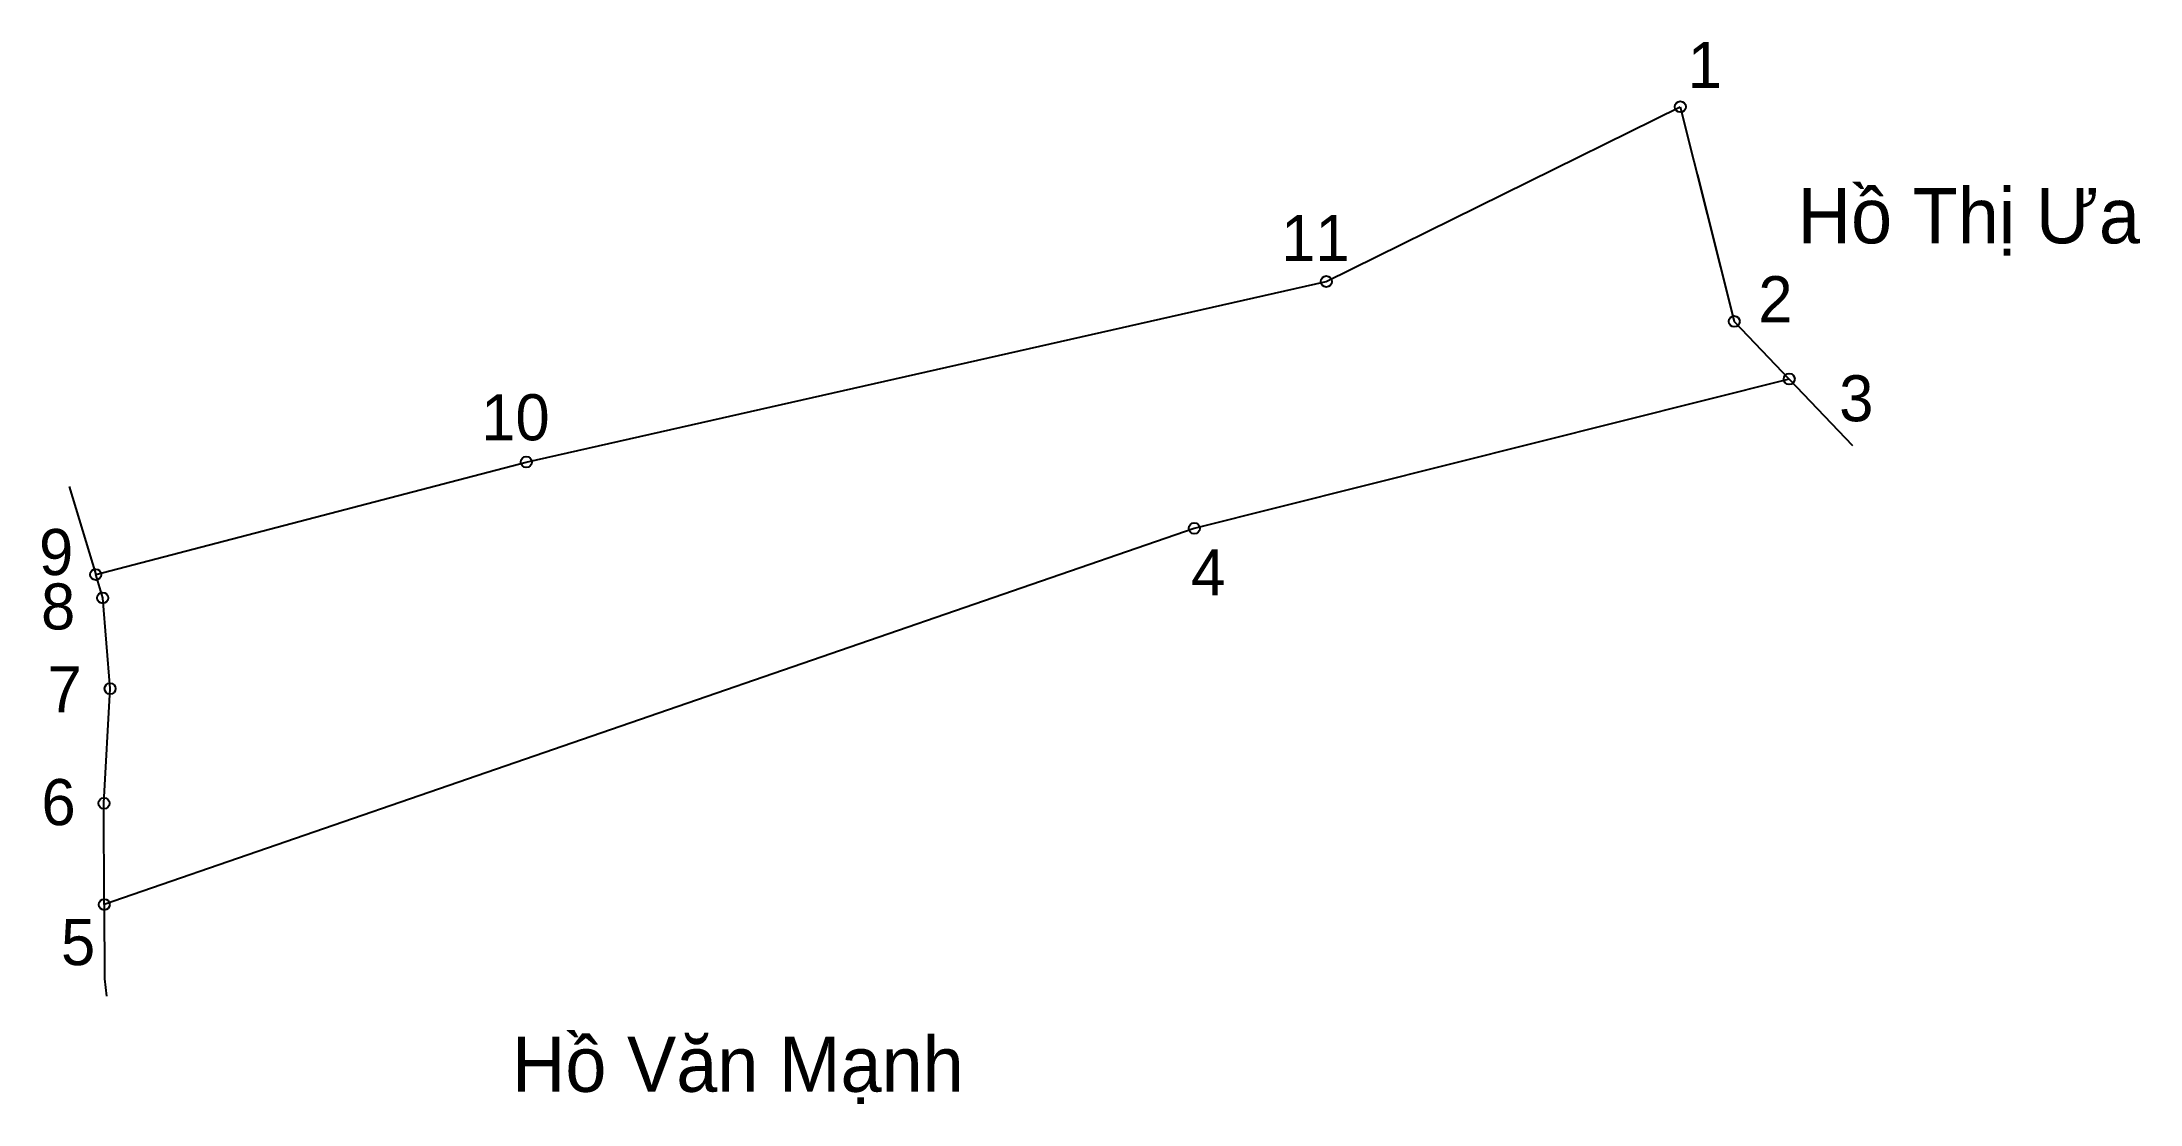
# Model space of a CAD drawing. Extents: x 547570 to 547833, y 1821331 to 1821464.
import ezdxf

# ---------------------------------------------------------------- set-up
doc = ezdxf.new("R2010")
doc.units = 0
for name, color, linetype in [('CanhThua', 7, 'Continuous'), ('MocDinhThua', 7, 'Continuous'), ('RauThua', 7, 'Continuous'), ('SoHieuDinhThua', 7, 'Continuous'), ('TenChuLanCan', 7, 'Continuous')]:
    doc.layers.add(name, color=color, linetype=linetype)

msp = doc.modelspace()

# ---------------------------------------------------------------- linework, layer by layer
at = {"layer": 'CanhThua'}
for p, q in [((547731.21, 1821433.93), (547775.57, 1821455.82)), ((547775.57, 1821455.82), (547782.33, 1821428.93)), ((547630.95, 1821411.32), (547731.21, 1821433.93)), ((547782.33, 1821428.93), (547789.22, 1821421.71)), ((547789.22, 1821421.71), (547714.66, 1821403.01)), ((547576.99, 1821397.22), (547630.95, 1821411.32)), ((547714.66, 1821403.01), (547578.06, 1821355.88)), ((547577.87, 1821394.3), (547576.99, 1821397.22)), ((547578.8, 1821382.93), (547577.87, 1821394.3)), ((547578.02, 1821368.57), (547578.8, 1821382.93)), ((547578.06, 1821355.88), (547578.02, 1821368.57))]:
    msp.add_line(p, q, dxfattribs=at)
at = {"layer": 'MocDinhThua'}
for centre in [(547775.57, 1821455.82), (547731.21, 1821433.93), (547782.33, 1821428.93), (547789.22, 1821421.71), (547630.95, 1821411.32), (547714.66, 1821403.01), (547576.99, 1821397.22), (547577.87, 1821394.3), (547578.8, 1821382.93), (547578.02, 1821368.57), (547578.06, 1821355.88)]:
    msp.add_circle(centre, 0.692, dxfattribs=at)
at = {"layer": 'RauThua'}
for p, q in [((547777.71, 1821447.32), (547782.33, 1821428.93)), ((547789.22, 1821421.71), (547797.17, 1821413.39)), ((547573.67, 1821408.24), (547576.99, 1821397.22)), ((547578.06, 1821355.88), (547578.09, 1821346.56)), ((547578.09, 1821346.56), (547578.34, 1821344.39))]:
    msp.add_line(p, q, dxfattribs=at)

# ---------------------------------------------------------------- texts
at = {"layer": 'SoHieuDinhThua'}
for s, p in [('1', (547776.49, 1821458.17)), ('11', (547725.55, 1821436.48)), ('2', (547785.35, 1821428.83)), ('3', (547795.48, 1821416.42)), ('10', (547625.3, 1821414.04)), ('9', (547569.89, 1821397.16)), ('4', (547714.26, 1821394.6)), ('8', (547570.14, 1821390.34)), ('7', (547570.97, 1821379.97)), ('6', (547570.19, 1821365.83)), ('5', (547572.64, 1821348.29))]:
    msp.add_text(s, height=5.77, dxfattribs=at).set_placement(p)
at = {"layer": 'TenChuLanCan'}
for s, p in [('Hồ Thị Ưa', (547790.28, 1821438.71)), ('Hồ Văn Mạnh', (547629.16, 1821332.42))]:
    msp.add_text(s, height=6.924, dxfattribs=at).set_placement(p)

doc.saveas('drawing.dxf')
